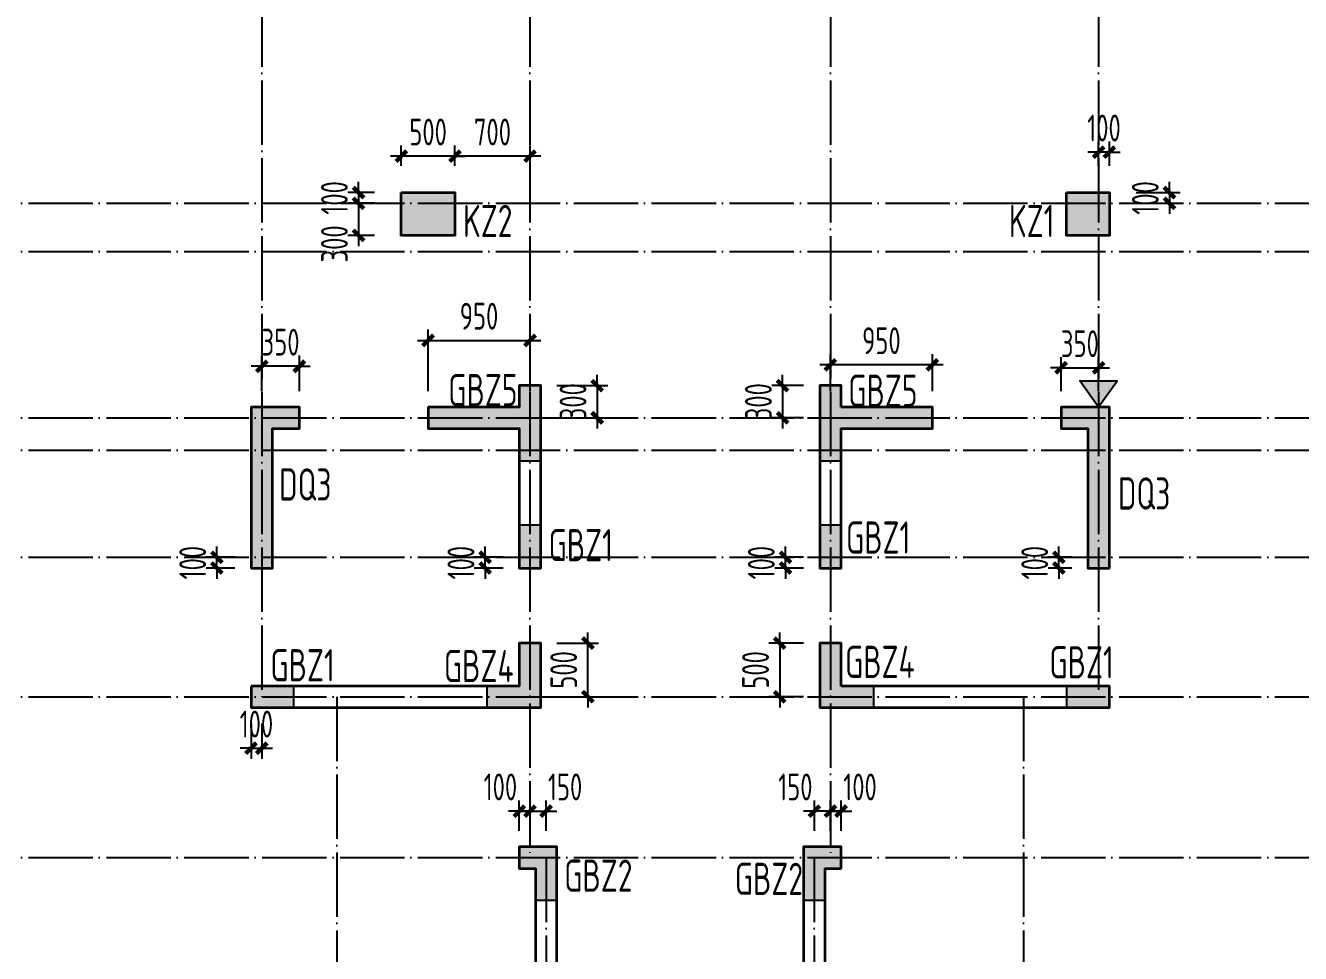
# Model space of a CAD drawing. Extents: x 393367 to 3005760, y 4998 to 826018.
# Drawn here: x 2386833 to 2398716, y 499984 to 508634 of the extents above; entities that cross this region are included whole.
import ezdxf

# ---------------------------------------------------------------- set-up
doc = ezdxf.new("R2010")
doc.units = 0
doc.header["$LTSCALE"] = 1000
doc.linetypes.add('DOTE', pattern=[2.42, 2, -0.2, 0.02, -0.2])
doc.linetypes.add('H1墙柱虚线', pattern=[2.8, 2, -0.8])
doc.layers.get('0').update_dxf_attribs({"linetype": 'CONTINUOUS'})
doc.layers.get('Defpoints').update_dxf_attribs({"linetype": 'CONTINUOUS'})
for name, color, linetype in [('COLU', 7, 'CONTINUOUS'), ('COLU_HATCH', 251, 'CONTINUOUS'), ('COLU_TH', 5, 'CONTINUOUS'), ('DIM', 3, 'CONTINUOUS'), ('DOTE', 8, 'DOTE'), ('S-WALL-WLINE2', 191, 'H1墙柱虚线'), ('S-砼墙', 150, 'CONTINUOUS'), ('TEXT', 7, 'CONTINUOUS'), ('WALL', 130, 'CONTINUOUS')]:
    doc.layers.add(name, color=color, linetype=linetype)
doc.styles.add('TSSD_Rein', font='Tssdeng.shx', dxfattribs={"width": 0.7, "bigfont": 'hztxt.shx'})
doc.dimstyles.new('TSSD_100_100$0', dxfattribs={"dimtxt": 250, "dimasz": 100, "dimexe": 100, "dimexo": 250, "dimgap": 100, "dimtad": 1, "dimdec": 0, "dimzin": 0, "dimdsep": 46, "dimtxsty": 'TSSD_Rein', "dimblk": 'ARCHTICK', "dimcen": 0, "dimdle": 100, "dimclrt": 7, "dimadec": 0, "dimazin": 0, "dimtfac": 1, "dimtdec": 0, "dimtix": 1, "dimtmove": 2, "dimatfit": 3, "dimldrblk": '_tsdbk', "dimfxl": 1, "dimtolj": 1, "dimtzin": 0, "dimarcsym": 0})

# ---------------------------------------------------------------- blocks, each defined once
blk = doc.blocks.new('_ArchTick')
at = {"color": 0, "linetype": 'ByBlock', "const_width": 0.4}
blk.add_lwpolyline([(-0.5, -0.5), (0.5, 0.5)], dxfattribs=at)
blk = doc.blocks.new('*D218')
at = {"layer": 'Defpoints', "color": 0, "transparency": 16777216}
for p in [(2394335, 501311), (2394335, 500877), (2394435, 500877)]:
    blk.add_point(p, dxfattribs=at)
at = {"layer": 'DIM', "color": 0, "lineweight": -2, "transparency": 16777216}
for p, q in [((2394335, 501127), (2394335, 501411)), ((2394435, 501127), (2394435, 501411)), ((2394335, 501311), (2394235, 501311)), ((2394435, 501311), (2394335, 501311)), ((2394435, 501311), (2394535, 501311))]:
    blk.add_line(p, q, dxfattribs=at)
at = {"layer": 'DIM', "color": 0, "lineweight": -2, "transparency": 16777216, "xscale": 100, "yscale": 100, "zscale": 100}
blk.add_blockref('_ArchTick', (2394335, 501311), dxfattribs=at)
at = {"layer": 'DIM', "color": 0, "lineweight": -2, "transparency": 16777216, "xscale": 100, "yscale": 100, "zscale": 100, "rotation": 180}
blk.add_blockref('_ArchTick', (2394435, 501311), dxfattribs=at)
at = {"layer": 'DIM', "color": 7, "transparency": 16777216, "insert": (2394611, 501536), "char_height": 250, "attachment_point": 5, "style": 'TSSD_Rein'}
blk.add_mtext('\\A1;100', dxfattribs=at)
blk = doc.blocks.new('_tsdbk')
blk.add_line((-1, 0), (0, 0))
at = {"const_width": 0.5}
blk.add_lwpolyline([(-0.7, -0.7), (0.7, 0.7)], dxfattribs=at)
blk = doc.blocks.new('*D219')
at = {"layer": 'Defpoints', "color": 0, "transparency": 16777216}
for p in [(2394185, 501311), (2394185, 500877), (2394335, 500877)]:
    blk.add_point(p, dxfattribs=at)
at = {"layer": 'DIM', "color": 0, "lineweight": -2, "transparency": 16777216}
for p, q in [((2394185, 501127), (2394185, 501411)), ((2394335, 501127), (2394335, 501411)), ((2394185, 501311), (2394085, 501311)), ((2394335, 501311), (2394185, 501311)), ((2394335, 501311), (2394435, 501311))]:
    blk.add_line(p, q, dxfattribs=at)
at = {"layer": 'DIM', "color": 0, "lineweight": -2, "transparency": 16777216, "xscale": 100, "yscale": 100, "zscale": 100}
blk.add_blockref('_ArchTick', (2394185, 501311), dxfattribs=at)
at = {"layer": 'DIM', "color": 0, "lineweight": -2, "transparency": 16777216, "xscale": 100, "yscale": 100, "zscale": 100, "rotation": 180}
blk.add_blockref('_ArchTick', (2394335, 501311), dxfattribs=at)
at = {"layer": 'DIM', "color": 7, "transparency": 16777216, "insert": (2394008, 501536), "char_height": 250, "attachment_point": 5, "style": 'TSSD_Rein'}
blk.add_mtext('\\A1;150', dxfattribs=at)
blk = doc.blocks.new('*D220')
at = {"layer": 'Defpoints', "color": 0, "transparency": 16777216}
for p in [(2391535, 501311), (2391435, 500877), (2391535, 500877)]:
    blk.add_point(p, dxfattribs=at)
at = {"layer": 'DIM', "color": 0, "lineweight": -2, "transparency": 16777216}
for p, q in [((2391435, 501127), (2391435, 501411)), ((2391535, 501127), (2391535, 501411)), ((2391435, 501311), (2391335, 501311)), ((2391435, 501311), (2391535, 501311)), ((2391535, 501311), (2391635, 501311))]:
    blk.add_line(p, q, dxfattribs=at)
at = {"layer": 'DIM', "color": 0, "lineweight": -2, "transparency": 16777216, "xscale": 100, "yscale": 100, "zscale": 100}
blk.add_blockref('_ArchTick', (2391435, 501311), dxfattribs=at)
at = {"layer": 'DIM', "color": 0, "lineweight": -2, "transparency": 16777216, "xscale": 100, "yscale": 100, "zscale": 100, "rotation": 180}
blk.add_blockref('_ArchTick', (2391535, 501311), dxfattribs=at)
at = {"layer": 'DIM', "color": 7, "transparency": 16777216, "insert": (2391259, 501536), "char_height": 250, "attachment_point": 5, "style": 'TSSD_Rein'}
blk.add_mtext('\\A1;100', dxfattribs=at)
blk = doc.blocks.new('*D221')
at = {"layer": 'Defpoints', "color": 0, "transparency": 16777216}
for p in [(2391685, 501311), (2391535, 500877), (2391685, 500877)]:
    blk.add_point(p, dxfattribs=at)
at = {"layer": 'DIM', "color": 0, "lineweight": -2, "transparency": 16777216}
for p, q in [((2391535, 501127), (2391535, 501411)), ((2391685, 501127), (2391685, 501411)), ((2391535, 501311), (2391435, 501311)), ((2391535, 501311), (2391685, 501311)), ((2391685, 501311), (2391785, 501311))]:
    blk.add_line(p, q, dxfattribs=at)
at = {"layer": 'DIM', "color": 0, "lineweight": -2, "transparency": 16777216, "xscale": 100, "yscale": 100, "zscale": 100}
blk.add_blockref('_ArchTick', (2391535, 501311), dxfattribs=at)
at = {"layer": 'DIM', "color": 0, "lineweight": -2, "transparency": 16777216, "xscale": 100, "yscale": 100, "zscale": 100, "rotation": 180}
blk.add_blockref('_ArchTick', (2391685, 501311), dxfattribs=at)
at = {"layer": 'DIM', "color": 7, "transparency": 16777216, "insert": (2391862, 501536), "char_height": 250, "attachment_point": 5, "style": 'TSSD_Rein'}
blk.add_mtext('\\A1;150', dxfattribs=at)
blk = doc.blocks.new('*D222')
at = {"layer": 'Defpoints', "color": 0, "transparency": 16777216}
for p in [(2388935, 502377), (2389035, 502377), (2389035, 501897)]:
    blk.add_point(p, dxfattribs=at)
at = {"layer": 'DIM', "color": 0, "lineweight": -2, "transparency": 16777216}
for p, q in [((2388935, 502127), (2388935, 501797)), ((2389035, 502127), (2389035, 501797)), ((2388935, 501897), (2388835, 501897)), ((2388935, 501897), (2389035, 501897)), ((2389035, 501897), (2389135, 501897))]:
    blk.add_line(p, q, dxfattribs=at)
at = {"layer": 'DIM', "color": 0, "lineweight": -2, "transparency": 16777216, "xscale": 100, "yscale": 100, "zscale": 100}
blk.add_blockref('_ArchTick', (2388935, 501897), dxfattribs=at)
at = {"layer": 'DIM', "color": 0, "lineweight": -2, "transparency": 16777216, "xscale": 100, "yscale": 100, "zscale": 100, "rotation": 180}
blk.add_blockref('_ArchTick', (2389035, 501897), dxfattribs=at)
at = {"layer": 'DIM', "color": 7, "transparency": 16777216, "insert": (2388985, 502122), "char_height": 250, "attachment_point": 5, "style": 'TSSD_Rein'}
blk.add_mtext('\\A1;100', dxfattribs=at)
blk = doc.blocks.new('*D229')
at = {"layer": 'Defpoints', "color": 0, "transparency": 16777216}
for p in [(2391116, 503677), (2391535, 503677), (2391535, 503577)]:
    blk.add_point(p, dxfattribs=at)
at = {"layer": 'DIM', "color": 0, "lineweight": -2, "transparency": 16777216}
for p, q in [((2391116, 503677), (2391116, 503777)), ((2391285, 503677), (2391016, 503677)), ((2391116, 503577), (2391116, 503677)), ((2391285, 503577), (2391016, 503577)), ((2391116, 503577), (2391116, 503477))]:
    blk.add_line(p, q, dxfattribs=at)
at = {"layer": 'DIM', "color": 0, "lineweight": -2, "transparency": 16777216, "xscale": 100, "yscale": 100, "zscale": 100}
for p, rotation in [((2391116, 503677), 270), ((2391116, 503577), 90)]:
    blk.add_blockref('_ArchTick', p, dxfattribs=dict(at, rotation=rotation))
at = {"layer": 'DIM', "color": 7, "transparency": 16777216, "insert": (2390891, 503627), "char_height": 250, "attachment_point": 5, "rotation": 90, "style": 'TSSD_Rein'}
blk.add_mtext('\\A1;100', dxfattribs=at)
blk = doc.blocks.new('*D230')
at = {"layer": 'Defpoints', "color": 0, "transparency": 16777216}
for p in [(2388616, 503677), (2389035, 503677), (2389035, 503577)]:
    blk.add_point(p, dxfattribs=at)
at = {"layer": 'DIM', "color": 0, "lineweight": -2, "transparency": 16777216}
for p, q in [((2388616, 503677), (2388616, 503777)), ((2388785, 503677), (2388516, 503677)), ((2388616, 503577), (2388616, 503677)), ((2388785, 503577), (2388516, 503577)), ((2388616, 503577), (2388616, 503477))]:
    blk.add_line(p, q, dxfattribs=at)
at = {"layer": 'DIM', "color": 0, "lineweight": -2, "transparency": 16777216, "xscale": 100, "yscale": 100, "zscale": 100}
for p, rotation in [((2388616, 503677), 270), ((2388616, 503577), 90)]:
    blk.add_blockref('_ArchTick', p, dxfattribs=dict(at, rotation=rotation))
at = {"layer": 'DIM', "color": 7, "transparency": 16777216, "insert": (2388391, 503627), "char_height": 250, "attachment_point": 5, "rotation": 90, "style": 'TSSD_Rein'}
blk.add_mtext('\\A1;100', dxfattribs=at)
blk = doc.blocks.new('*D231')
at = {"layer": 'Defpoints', "color": 0, "transparency": 16777216}
for p in [(2393916, 503677), (2394335, 503677), (2394335, 503577)]:
    blk.add_point(p, dxfattribs=at)
at = {"layer": 'DIM', "color": 0, "lineweight": -2, "transparency": 16777216}
for p, q in [((2393916, 503677), (2393916, 503777)), ((2394085, 503677), (2393816, 503677)), ((2393916, 503577), (2393916, 503677)), ((2394085, 503577), (2393816, 503577)), ((2393916, 503577), (2393916, 503477))]:
    blk.add_line(p, q, dxfattribs=at)
at = {"layer": 'DIM', "color": 0, "lineweight": -2, "transparency": 16777216, "xscale": 100, "yscale": 100, "zscale": 100}
for p, rotation in [((2393916, 503677), 270), ((2393916, 503577), 90)]:
    blk.add_blockref('_ArchTick', p, dxfattribs=dict(at, rotation=rotation))
at = {"layer": 'DIM', "color": 7, "transparency": 16777216, "insert": (2393691, 503627), "char_height": 250, "attachment_point": 5, "rotation": 90, "style": 'TSSD_Rein'}
blk.add_mtext('\\A1;100', dxfattribs=at)
blk = doc.blocks.new('*D232')
at = {"layer": 'Defpoints', "color": 0, "transparency": 16777216}
for p in [(2391535, 502877), (2392074, 502877), (2391535, 502377)]:
    blk.add_point(p, dxfattribs=at)
at = {"layer": 'DIM', "color": 0, "lineweight": -2, "transparency": 16777216}
for p, q in [((2392074, 502877), (2392074, 502977)), ((2391785, 502877), (2392174, 502877)), ((2392074, 502377), (2392074, 502877)), ((2391785, 502377), (2392174, 502377)), ((2392074, 502377), (2392074, 502277))]:
    blk.add_line(p, q, dxfattribs=at)
at = {"layer": 'DIM', "color": 0, "lineweight": -2, "transparency": 16777216, "xscale": 100, "yscale": 100, "zscale": 100}
for p, rotation in [((2392074, 502877), 270), ((2392074, 502377), 90)]:
    blk.add_blockref('_ArchTick', p, dxfattribs=dict(at, rotation=rotation))
at = {"layer": 'DIM', "color": 7, "transparency": 16777216, "insert": (2391849, 502627), "char_height": 250, "attachment_point": 5, "rotation": 90, "style": 'TSSD_Rein'}
blk.add_mtext('\\A1;500', dxfattribs=at)
blk = doc.blocks.new('*D233')
at = {"layer": 'Defpoints', "color": 0, "transparency": 16777216}
for p in [(2394335, 502877), (2393862, 502377), (2394335, 502377)]:
    blk.add_point(p, dxfattribs=at)
at = {"layer": 'DIM', "color": 0, "lineweight": -2, "transparency": 16777216}
for p, q in [((2393862, 502877), (2393862, 502977)), ((2394085, 502877), (2393762, 502877)), ((2393862, 502877), (2393862, 502377)), ((2394085, 502377), (2393762, 502377)), ((2393862, 502377), (2393862, 502277))]:
    blk.add_line(p, q, dxfattribs=at)
at = {"layer": 'DIM', "color": 0, "lineweight": -2, "transparency": 16777216, "xscale": 100, "yscale": 100, "zscale": 100}
for p, rotation in [((2393862, 502877), 270), ((2393862, 502377), 90)]:
    blk.add_blockref('_ArchTick', p, dxfattribs=dict(at, rotation=rotation))
at = {"layer": 'DIM', "color": 7, "transparency": 16777216, "insert": (2393637, 502627), "char_height": 250, "attachment_point": 5, "rotation": 90, "style": 'TSSD_Rein'}
blk.add_mtext('\\A1;500', dxfattribs=at)
blk = doc.blocks.new('*D234')
at = {"layer": 'Defpoints', "color": 0, "transparency": 16777216}
for p in [(2391535, 505699), (2390585, 504977), (2391535, 504977)]:
    blk.add_point(p, dxfattribs=at)
at = {"layer": 'DIM', "color": 0, "lineweight": -2, "transparency": 16777216}
for p, q in [((2390585, 505227), (2390585, 505799)), ((2391535, 505227), (2391535, 505799)), ((2390485, 505699), (2391635, 505699))]:
    blk.add_line(p, q, dxfattribs=at)
at = {"layer": 'DIM', "color": 0, "lineweight": -2, "transparency": 16777216, "xscale": 100, "yscale": 100, "zscale": 100, "rotation": 180}
blk.add_blockref('_ArchTick', (2390585, 505699), dxfattribs=at)
at = {"layer": 'DIM', "color": 0, "lineweight": -2, "transparency": 16777216, "xscale": 100, "yscale": 100, "zscale": 100}
blk.add_blockref('_ArchTick', (2391535, 505699), dxfattribs=at)
at = {"layer": 'DIM', "color": 7, "transparency": 16777216, "insert": (2391060, 505924), "char_height": 250, "attachment_point": 5, "style": 'TSSD_Rein'}
blk.add_mtext('\\A1;950', dxfattribs=at)
blk = doc.blocks.new('*D235')
at = {"layer": 'Defpoints', "color": 0, "transparency": 16777216}
for p in [(2391535, 505277), (2391535, 504977), (2392161, 504977)]:
    blk.add_point(p, dxfattribs=at)
at = {"layer": 'DIM', "color": 0, "lineweight": -2, "transparency": 16777216}
for p, q in [((2392161, 505277), (2392161, 505377)), ((2391785, 505277), (2392261, 505277)), ((2392161, 505277), (2392161, 504977)), ((2391785, 504977), (2392261, 504977)), ((2392161, 504977), (2392161, 504877))]:
    blk.add_line(p, q, dxfattribs=at)
at = {"layer": 'DIM', "color": 0, "lineweight": -2, "transparency": 16777216, "xscale": 100, "yscale": 100, "zscale": 100}
for p, rotation in [((2392161, 505277), 270), ((2392161, 504977), 90)]:
    blk.add_blockref('_ArchTick', p, dxfattribs=dict(at, rotation=rotation))
at = {"layer": 'DIM', "color": 7, "transparency": 16777216, "insert": (2391936, 505127), "char_height": 250, "attachment_point": 5, "rotation": 90, "style": 'TSSD_Rein'}
blk.add_mtext('\\A1;300', dxfattribs=at)
blk = doc.blocks.new('*D236')
at = {"layer": 'Defpoints', "color": 0, "transparency": 16777216}
for p in [(2394335, 505471), (2394335, 504977), (2395285, 504977)]:
    blk.add_point(p, dxfattribs=at)
at = {"layer": 'DIM', "color": 0, "lineweight": -2, "transparency": 16777216}
for p, q in [((2394335, 505227), (2394335, 505571)), ((2395285, 505227), (2395285, 505571)), ((2395385, 505471), (2394235, 505471))]:
    blk.add_line(p, q, dxfattribs=at)
at = {"layer": 'DIM', "color": 0, "lineweight": -2, "transparency": 16777216, "xscale": 100, "yscale": 100, "zscale": 100, "rotation": 180}
blk.add_blockref('_ArchTick', (2394335, 505471), dxfattribs=at)
at = {"layer": 'DIM', "color": 0, "lineweight": -2, "transparency": 16777216, "xscale": 100, "yscale": 100, "zscale": 100}
blk.add_blockref('_ArchTick', (2395285, 505471), dxfattribs=at)
at = {"layer": 'DIM', "color": 7, "transparency": 16777216, "insert": (2394810, 505696), "char_height": 250, "attachment_point": 5, "style": 'TSSD_Rein'}
blk.add_mtext('\\A1;950', dxfattribs=at)
blk = doc.blocks.new('*D237')
at = {"layer": 'Defpoints', "color": 0, "transparency": 16777216}
for p in [(2394335, 505277), (2393889, 504977), (2394335, 504977)]:
    blk.add_point(p, dxfattribs=at)
at = {"layer": 'DIM', "color": 0, "lineweight": -2, "transparency": 16777216}
for p, q in [((2393889, 505277), (2393889, 505377)), ((2394085, 505277), (2393789, 505277)), ((2393889, 505277), (2393889, 504977)), ((2394085, 504977), (2393789, 504977)), ((2393889, 504977), (2393889, 504877))]:
    blk.add_line(p, q, dxfattribs=at)
at = {"layer": 'DIM', "color": 0, "lineweight": -2, "transparency": 16777216, "xscale": 100, "yscale": 100, "zscale": 100}
for p, rotation in [((2393889, 505277), 270), ((2393889, 504977), 90)]:
    blk.add_blockref('_ArchTick', p, dxfattribs=dict(at, rotation=rotation))
at = {"layer": 'DIM', "color": 7, "transparency": 16777216, "insert": (2393664, 505127), "char_height": 250, "attachment_point": 5, "rotation": 90, "style": 'TSSD_Rein'}
blk.add_mtext('\\A1;300', dxfattribs=at)
blk = doc.blocks.new('*D238')
at = {"layer": 'Defpoints', "color": 0, "transparency": 16777216}
for p in [(2396835, 505443), (2396485, 504977), (2396835, 504977)]:
    blk.add_point(p, dxfattribs=at)
at = {"layer": 'DIM', "color": 0, "lineweight": -2, "transparency": 16777216}
for p, q in [((2396485, 505227), (2396485, 505543)), ((2396835, 505227), (2396835, 505543)), ((2396485, 505443), (2396385, 505443)), ((2396485, 505443), (2396835, 505443)), ((2396835, 505443), (2396935, 505443))]:
    blk.add_line(p, q, dxfattribs=at)
at = {"layer": 'DIM', "color": 0, "lineweight": -2, "transparency": 16777216, "xscale": 100, "yscale": 100, "zscale": 100}
blk.add_blockref('_ArchTick', (2396485, 505443), dxfattribs=at)
at = {"layer": 'DIM', "color": 0, "lineweight": -2, "transparency": 16777216, "xscale": 100, "yscale": 100, "zscale": 100, "rotation": 180}
blk.add_blockref('_ArchTick', (2396835, 505443), dxfattribs=at)
at = {"layer": 'DIM', "color": 7, "transparency": 16777216, "insert": (2396660, 505668), "char_height": 250, "attachment_point": 5, "style": 'TSSD_Rein'}
blk.add_mtext('\\A1;350', dxfattribs=at)
blk = doc.blocks.new('*D239')
at = {"layer": 'Defpoints', "color": 0, "transparency": 16777216}
for p in [(2389035, 505457), (2389035, 504977), (2389385, 504977)]:
    blk.add_point(p, dxfattribs=at)
at = {"layer": 'DIM', "color": 0, "lineweight": -2, "transparency": 16777216}
for p, q in [((2389035, 505227), (2389035, 505557)), ((2389385, 505227), (2389385, 505557)), ((2389035, 505457), (2388935, 505457)), ((2389385, 505457), (2389035, 505457)), ((2389385, 505457), (2389485, 505457))]:
    blk.add_line(p, q, dxfattribs=at)
at = {"layer": 'DIM', "color": 0, "lineweight": -2, "transparency": 16777216, "xscale": 100, "yscale": 100, "zscale": 100}
blk.add_blockref('_ArchTick', (2389035, 505457), dxfattribs=at)
at = {"layer": 'DIM', "color": 0, "lineweight": -2, "transparency": 16777216, "xscale": 100, "yscale": 100, "zscale": 100, "rotation": 180}
blk.add_blockref('_ArchTick', (2389385, 505457), dxfattribs=at)
at = {"layer": 'DIM', "color": 7, "transparency": 16777216, "insert": (2389210, 505682), "char_height": 250, "attachment_point": 5, "style": 'TSSD_Rein'}
blk.add_mtext('\\A1;350', dxfattribs=at)
blk = doc.blocks.new('*D209')
at = {"layer": 'Defpoints', "color": 0, "transparency": 16777216}
for p in [(2396464, 503677), (2396835, 503677), (2396835, 503577)]:
    blk.add_point(p, dxfattribs=at)
at = {"layer": 'DIM', "color": 0, "lineweight": -2, "transparency": 16777216}
for p, q in [((2396464, 503677), (2396464, 503777)), ((2396585, 503677), (2396364, 503677)), ((2396464, 503577), (2396464, 503677)), ((2396585, 503577), (2396364, 503577)), ((2396464, 503577), (2396464, 503477))]:
    blk.add_line(p, q, dxfattribs=at)
at = {"layer": 'DIM', "color": 0, "lineweight": -2, "transparency": 16777216, "xscale": 100, "yscale": 100, "zscale": 100}
for p, rotation in [((2396464, 503677), 270), ((2396464, 503577), 90)]:
    blk.add_blockref('_ArchTick', p, dxfattribs=dict(at, rotation=rotation))
at = {"layer": 'DIM', "color": 7, "transparency": 16777216, "insert": (2396239, 503627), "char_height": 250, "attachment_point": 5, "rotation": 90, "style": 'TSSD_Rein'}
blk.add_mtext('\\A1;100', dxfattribs=at)
blk = doc.blocks.new('*D273')
at = {"layer": 'Defpoints', "color": 0, "transparency": 16777216}
for p in [(2396835, 507453), (2396835, 507077), (2396935, 507077)]:
    blk.add_point(p, dxfattribs=at)
at = {"layer": 'DIM', "color": 0, "lineweight": -2, "transparency": 16777216}
for p, q in [((2396835, 507327), (2396835, 507553)), ((2396935, 507327), (2396935, 507553)), ((2396835, 507453), (2396735, 507453)), ((2396935, 507453), (2396835, 507453)), ((2396935, 507453), (2397035, 507453))]:
    blk.add_line(p, q, dxfattribs=at)
at = {"layer": 'DIM', "color": 0, "lineweight": -2, "transparency": 16777216, "xscale": 100, "yscale": 100, "zscale": 100}
blk.add_blockref('_ArchTick', (2396835, 507453), dxfattribs=at)
at = {"layer": 'DIM', "color": 0, "lineweight": -2, "transparency": 16777216, "xscale": 100, "yscale": 100, "zscale": 100, "rotation": 180}
blk.add_blockref('_ArchTick', (2396935, 507453), dxfattribs=at)
at = {"layer": 'DIM', "color": 7, "transparency": 16777216, "insert": (2396885, 507678), "char_height": 250, "attachment_point": 5, "style": 'TSSD_Rein'}
blk.add_mtext('\\A1;100', dxfattribs=at)
blk = doc.blocks.new('*D270')
at = {"layer": 'Defpoints', "color": 0, "transparency": 16777216}
for p in [(2396935, 507077), (2396935, 506977), (2397495, 506977)]:
    blk.add_point(p, dxfattribs=at)
at = {"layer": 'DIM', "color": 0, "lineweight": -2, "transparency": 16777216}
for p, q in [((2397185, 507077), (2397595, 507077)), ((2397495, 507077), (2397495, 507177)), ((2397495, 507077), (2397495, 506977)), ((2397185, 506977), (2397595, 506977)), ((2397495, 506977), (2397495, 506877))]:
    blk.add_line(p, q, dxfattribs=at)
at = {"layer": 'DIM', "color": 0, "lineweight": -2, "transparency": 16777216, "xscale": 100, "yscale": 100, "zscale": 100}
for p, rotation in [((2397495, 507077), 270), ((2397495, 506977), 90)]:
    blk.add_blockref('_ArchTick', p, dxfattribs=dict(at, rotation=rotation))
at = {"layer": 'DIM', "color": 7, "transparency": 16777216, "insert": (2397270, 507027), "char_height": 250, "attachment_point": 5, "rotation": 90, "style": 'TSSD_Rein'}
blk.add_mtext('\\A1;100', dxfattribs=at)
blk = doc.blocks.new('*D276')
at = {"layer": 'Defpoints', "color": 0, "transparency": 16777216}
for p in [(2390835, 507416), (2390835, 507077), (2391535, 507077)]:
    blk.add_point(p, dxfattribs=at)
at = {"layer": 'DIM', "color": 0, "lineweight": -2, "transparency": 16777216}
for p, q in [((2390835, 507327), (2390835, 507516)), ((2391535, 507327), (2391535, 507516)), ((2391635, 507416), (2390735, 507416))]:
    blk.add_line(p, q, dxfattribs=at)
at = {"layer": 'DIM', "color": 0, "lineweight": -2, "transparency": 16777216, "xscale": 100, "yscale": 100, "zscale": 100, "rotation": 180}
blk.add_blockref('_ArchTick', (2390835, 507416), dxfattribs=at)
at = {"layer": 'DIM', "color": 0, "lineweight": -2, "transparency": 16777216, "xscale": 100, "yscale": 100, "zscale": 100}
blk.add_blockref('_ArchTick', (2391535, 507416), dxfattribs=at)
at = {"layer": 'DIM', "color": 7, "transparency": 16777216, "insert": (2391185, 507641), "char_height": 250, "attachment_point": 5, "style": 'TSSD_Rein'}
blk.add_mtext('\\A1;700', dxfattribs=at)
blk = doc.blocks.new('*D277')
at = {"layer": 'Defpoints', "color": 0, "transparency": 16777216}
for p in [(2390335, 507416), (2390335, 507077), (2390835, 507077)]:
    blk.add_point(p, dxfattribs=at)
at = {"layer": 'DIM', "color": 0, "lineweight": -2, "transparency": 16777216}
for p, q in [((2390335, 507327), (2390335, 507516)), ((2390835, 507327), (2390835, 507516)), ((2390335, 507416), (2390235, 507416)), ((2390835, 507416), (2390335, 507416)), ((2390835, 507416), (2390935, 507416))]:
    blk.add_line(p, q, dxfattribs=at)
at = {"layer": 'DIM', "color": 0, "lineweight": -2, "transparency": 16777216, "xscale": 100, "yscale": 100, "zscale": 100}
blk.add_blockref('_ArchTick', (2390335, 507416), dxfattribs=at)
at = {"layer": 'DIM', "color": 0, "lineweight": -2, "transparency": 16777216, "xscale": 100, "yscale": 100, "zscale": 100, "rotation": 180}
blk.add_blockref('_ArchTick', (2390835, 507416), dxfattribs=at)
at = {"layer": 'DIM', "color": 7, "transparency": 16777216, "insert": (2390585, 507641), "char_height": 250, "attachment_point": 5, "style": 'TSSD_Rein'}
blk.add_mtext('\\A1;500', dxfattribs=at)
blk = doc.blocks.new('*D279')
at = {"layer": 'Defpoints', "color": 0, "transparency": 16777216}
for p in [(2390335, 507077), (2389937, 506977), (2390335, 506977)]:
    blk.add_point(p, dxfattribs=at)
at = {"layer": 'DIM', "color": 0, "lineweight": -2, "transparency": 16777216}
for p, q in [((2390085, 507077), (2389837, 507077)), ((2389937, 507077), (2389937, 507177)), ((2389937, 507077), (2389937, 506977)), ((2390085, 506977), (2389837, 506977)), ((2389937, 506977), (2389937, 506877))]:
    blk.add_line(p, q, dxfattribs=at)
at = {"layer": 'DIM', "color": 0, "lineweight": -2, "transparency": 16777216, "xscale": 100, "yscale": 100, "zscale": 100}
for p, rotation in [((2389937, 507077), 270), ((2389937, 506977), 90)]:
    blk.add_blockref('_ArchTick', p, dxfattribs=dict(at, rotation=rotation))
at = {"layer": 'DIM', "color": 7, "transparency": 16777216, "insert": (2389712, 507027), "char_height": 250, "attachment_point": 5, "rotation": 90, "style": 'TSSD_Rein'}
blk.add_mtext('\\A1;100', dxfattribs=at)
blk = doc.blocks.new('*D278')
at = {"layer": 'Defpoints', "color": 0, "transparency": 16777216}
for p in [(2390335, 506977), (2389937, 506677), (2390335, 506677)]:
    blk.add_point(p, dxfattribs=at)
at = {"layer": 'DIM', "color": 0, "lineweight": -2, "transparency": 16777216}
for p, q in [((2389937, 507077), (2389937, 506577)), ((2390085, 506977), (2389837, 506977)), ((2390085, 506677), (2389837, 506677))]:
    blk.add_line(p, q, dxfattribs=at)
at = {"layer": 'DIM', "color": 0, "lineweight": -2, "transparency": 16777216, "xscale": 100, "yscale": 100, "zscale": 100}
for p, rotation in [((2389937, 506977), 90), ((2389937, 506677), 270)]:
    blk.add_blockref('_ArchTick', p, dxfattribs=dict(at, rotation=rotation))
at = {"layer": 'DIM', "color": 7, "transparency": 16777216, "insert": (2389712, 506598), "char_height": 250, "attachment_point": 5, "rotation": 90, "style": 'TSSD_Rein'}
blk.add_mtext('\\A1;300', dxfattribs=at)

msp = doc.modelspace()

# ---------------------------------------------------------------- hatches: boundary and pattern name
at = {"layer": 'COLU_HATCH'}
for points in [[(2390335.04735, 507076.93854), (2390835.04735, 507076.93854), (2390835.04735, 506676.93854), (2390335.04735, 506676.93854)], [(2396535.06227, 507076.99086), (2396935.06227, 507076.99086), (2396935.06227, 506676.99086), (2396535.06227, 506676.99086)], [(2391435.04921, 504876.94405), (2391435.0546, 504576.94405), (2391635.05773, 504576.94702), (2391635.04735, 505276.99152), (2391435.04735, 505276.99152), (2391435.04735, 505076.94405), (2390585.05284, 505076.99086), (2390585.04182, 504876.99086)], [(2394435.04736, 505076.99086), (2394435.04736, 505276.99152), (2394235.04736, 505276.99152), (2394235.05774, 504576.98789), (2394435.05461, 504576.99086), (2394435.04922, 504876.99086), (2395285.04737, 504876.99086), (2395285.04737, 505076.99086)], [(2389134.94965, 504876.99086), (2389134.94965, 503576.9906), (2388934.94966, 503576.9906), (2388934.94967, 505076.99086), (2389385.04712, 505076.99086), (2389385.04712, 504876.99086)], [(2396735.14513, 504876.99086), (2396485.04737, 504876.99086), (2396485.04737, 505076.99086), (2396935.14513, 505076.99086), (2396935.14513, 503576.9907), (2396735.14513, 503576.9907)], [(2391435.06538, 503976.93667), (2391435.07257, 503576.93667), (2391635.07257, 503576.94041), (2391635.06664, 503976.94041)], [(2394235.06664, 503976.98899), (2394235.07258, 503576.98899), (2394435.07258, 503576.99273), (2394435.06539, 503976.99273)], [(2391434.95098, 502476.9906), (2391434.95098, 502876.9906), (2391634.95098, 502876.9906), (2391634.95098, 502276.9906), (2391134.95098, 502276.9906), (2391134.95098, 502476.9906)], [(2394435.14373, 502476.9906), (2394735.14373, 502476.9906), (2394735.14373, 502276.9906), (2394235.14373, 502276.9906), (2394235.14373, 502876.9906), (2394435.14373, 502876.9906)], [(2388934.95326, 502476.9906), (2388934.95326, 502276.9906), (2389334.95326, 502276.9906), (2389334.95326, 502476.9906)], [(2396535.14145, 502276.9906), (2396935.14145, 502276.9906), (2396935.14145, 502476.9906), (2396535.14145, 502476.9906)], [(2391584.94917, 500776.94313), (2391434.95988, 500776.93599), (2391434.93846, 500976.93599), (2391784.94917, 500976.92885), (2391784.94917, 500476.94313), (2391584.94917, 500476.94313)], [(2394285.14553, 500776.94652), (2394285.14553, 500476.94652), (2394085.14553, 500476.94652), (2394085.14553, 500976.94578), (2394435.14516, 500976.94707), (2394435.1459, 500776.94707)]]:
    msp.add_hatch(color=256, dxfattribs=at).paths.add_polyline_path(points)
at = {"layer": 'S-WALL-WLINE2'}
msp.add_hatch(color=256, dxfattribs=at).paths.add_polyline_path([(2397009.75935, 505320.66072), (2396834.75935, 505076.99086), (2396659.75935, 505320.66072)])

# ---------------------------------------------------------------- linework, layer by layer
at = {"layer": 'COLU', "lineweight": 35}
for points in [[(2390335.04735, 507076.93854), (2390835.04735, 507076.93854), (2390835.04735, 506676.93854), (2390335.04735, 506676.93854)], [(2396535.06227, 507076.99086), (2396935.06227, 507076.99086), (2396935.06227, 506676.99086), (2396535.06227, 506676.99086)]]:
    msp.add_lwpolyline(points, close=True, dxfattribs=at)
at = {"layer": 'COLU_TH'}
for points in [[(2391435.04921, 504876.94405), (2391435.0546, 504576.94405), (2391635.05773, 504576.94702), (2391635.04735, 505276.99152), (2391435.04735, 505276.99152), (2391435.04735, 505076.94405), (2390585.05284, 505076.99086), (2390585.04182, 504876.99086)], [(2394435.04736, 505076.99086), (2394435.04736, 505276.99152), (2394235.04736, 505276.99152), (2394235.05774, 504576.98789), (2394435.05461, 504576.99086), (2394435.04922, 504876.99086), (2395285.04737, 504876.99086), (2395285.04737, 505076.99086)], [(2389134.94965, 504876.99086), (2389134.94965, 503576.9906), (2388934.94966, 503576.9906), (2388934.94967, 505076.99086), (2389385.04712, 505076.99086), (2389385.04712, 504876.99086)], [(2396735.14513, 504876.99086), (2396485.04737, 504876.99086), (2396485.04737, 505076.99086), (2396935.14513, 505076.99086), (2396935.14513, 503576.9907), (2396735.14513, 503576.9907)], [(2391435.06538, 503976.93667), (2391435.07257, 503576.93667), (2391635.07257, 503576.94041), (2391635.06664, 503976.94041)], [(2394235.06664, 503976.98899), (2394235.07258, 503576.98899), (2394435.07258, 503576.99273), (2394435.06539, 503976.99273)], [(2391434.95098, 502476.9906), (2391434.95098, 502876.9906), (2391634.95098, 502876.9906), (2391634.95098, 502276.9906), (2391134.95098, 502276.9906), (2391134.95098, 502476.9906)], [(2394435.14373, 502476.9906), (2394735.14373, 502476.9906), (2394735.14373, 502276.9906), (2394235.14373, 502276.9906), (2394235.14373, 502876.9906), (2394435.14373, 502876.9906)], [(2388934.95326, 502476.9906), (2388934.95326, 502276.9906), (2389334.95326, 502276.9906), (2389334.95326, 502476.9906)], [(2396535.14145, 502276.9906), (2396935.14145, 502276.9906), (2396935.14145, 502476.9906), (2396535.14145, 502476.9906)], [(2391584.94917, 500776.94313), (2391434.95988, 500776.93599), (2391434.93846, 500976.93599), (2391784.94917, 500976.92885), (2391784.94917, 500476.94313), (2391584.94917, 500476.94313)], [(2394285.14553, 500776.94652), (2394285.14553, 500476.94652), (2394085.14553, 500476.94652), (2394085.14553, 500976.94578), (2394435.14516, 500976.94707), (2394435.1459, 500776.94707)]]:
    msp.add_lwpolyline(points, close=True, dxfattribs=at)
at = {"layer": 'DOTE', "linetype": 'DOTE', "ltscale": 0.3}
for p, q in [((2389034.75935, 511026.98994), (2389034.75935, 502376.98994)), ((2391534.75935, 511026.98994), (2391534.75935, 500876.98994)), ((2394334.75935, 511026.98994), (2394334.75935, 500876.98994)), ((2396834.75935, 511026.98994), (2396834.75935, 502376.98994)), ((2349834.75935, 506976.98994), (2408634.75935, 506976.98994)), ((2349834.75935, 506526.98994), (2408634.75935, 506526.98994)), ((2349834.75935, 504976.98994), (2408634.75935, 504976.98994)), ((2349834.75935, 504676.98994), (2408634.75935, 504676.98994)), ((2349834.75935, 503676.98994), (2408634.75935, 503676.98994)), ((2349834.75935, 502376.98994), (2408634.75935, 502376.98994)), ((2389734.75935, 502376.98994), (2389734.75935, 492476.98994)), ((2396134.75935, 502376.98994), (2396134.75935, 492476.98994)), ((2349834.75935, 500876.98994), (2408634.75935, 500876.98994)), ((2391684.75935, 500876.98994), (2391684.75935, 498776.98994)), ((2394184.75935, 500876.98994), (2394184.75935, 498776.98994))]:
    msp.add_line(p, q, dxfattribs=at)
at = {"layer": 'S-砼墙', "color": 150, "lineweight": 35}
for points in [[(2390585.05284, 505076.99086), (2390585.04182, 504876.99086), (2391435.04921, 504876.94405), (2391435.07257, 503576.93667), (2391635.07257, 503576.94041), (2391635.04735, 505276.99152), (2391435.04735, 505276.99152), (2391435.04735, 505076.94405)], [(2394435.04736, 505076.99086), (2394435.04736, 505276.99152), (2394235.04736, 505276.99152), (2394235.07258, 503576.98899), (2394435.07258, 503576.99273), (2394435.04922, 504876.99086), (2395285.04737, 504876.99086), (2395285.04737, 505076.99086)], [(2388934.94966, 503576.9906), (2389134.94966, 503576.99077), (2389134.94965, 504876.99086), (2389385.04712, 504876.99086), (2389385.04712, 505076.99086), (2388934.94967, 505076.99086)], [(2396935.14513, 503576.9907), (2396935.14513, 505076.99086), (2396485.04737, 505076.99086), (2396485.04737, 504876.99086), (2396735.14513, 504876.99086), (2396735.14513, 503576.9907)], [(2388934.95326, 502476.9906), (2388934.95326, 502276.9906), (2391634.95098, 502276.9906), (2391634.95098, 502876.9906), (2391434.95098, 502876.9906), (2391434.95098, 502476.9906)], [(2394435.14373, 502476.9906), (2394435.14373, 502876.9906), (2394235.14373, 502876.9906), (2394235.14373, 502276.9906), (2396935.14145, 502276.9906), (2396935.14145, 502476.9906)], [(2391584.94917, 498676.99389), (2391984.94917, 498676.99389), (2391984.94917, 498876.99389), (2391784.94917, 498876.99389), (2391784.94917, 500976.92885), (2391434.93846, 500976.93599), (2391434.95988, 500776.93599), (2391584.94917, 500776.94313)], [(2394435.1459, 500776.94707), (2394435.14516, 500976.94707), (2394085.14553, 500976.94578), (2394085.14553, 498876.99389), (2393885.14553, 498876.99389), (2393885.14553, 498676.99389), (2394285.14553, 498676.99389), (2394285.14553, 500776.94652)]]:
    msp.add_lwpolyline(points, close=True, dxfattribs=at)
at = {"layer": 'WALL', "color": 0, "linetype": 'ByBlock'}
msp.add_lwpolyline([(2397009.75935, 505320.66072), (2396834.75935, 505076.99086), (2396659.75935, 505320.66072), (2397009.75935, 505320.66072)], close=True, dxfattribs=at)

# ---------------------------------------------------------------- texts
at = {"layer": 'TEXT', "color": 230, "style": 'TSSD_Rein', "width": 0.7}
for s, p in [('KZ2', (2390910.58918, 506661.40934)), ('KZ1', (2395998.74366, 506661.40934)), ('DQ3', (2389196.2775, 504205.68319)), ('DQ3', (2397014.74937, 504121.91277))]:
    msp.add_text(s, height=300, dxfattribs=at).set_placement(p)
at = {"layer": 'TEXT', "style": 'TSSD_Rein', "width": 0.7}
for s, p in [('GBZ5', (2390773.28184, 505085.41393)), ('GBZ5', (2394501.52287, 505078.89518)), ('GBZ1', (2394480.01847, 503711.21795)), ('GBZ1', (2391708.25545, 503640.20165)), ('GBZ1', (2389115.5196, 502520.82638)), ('GBZ4', (2390732.4258, 502513.26406)), ('GBZ4', (2394470.98533, 502551.91017)), ('GBZ1', (2396376.10917, 502548.17162)), ('GBZ2', (2391854.06511, 500559.02985)), ('GBZ2', (2393443.63963, 500529.51858))]:
    msp.add_text(s, height=300, dxfattribs=at).set_placement(p)

# ---------------------------------------------------------------- dimensions: what is measured, and where the dimension line sits
at = {"layer": 'DIM'}
for base, p1, p2, angle, picture, middle in [((2390334.66109, 507415.97938), (2390834.66109, 507076.93854), (2390334.66109, 507076.93854), 180, '*D277', (2390584.66109, 507640.97938)), ((2390834.66109, 507415.97938), (2391534.75935, 507076.93854), (2390834.66109, 507076.93854), 180, '*D276', (2391184.71022, 507640.97938)), ((2396834.75935, 507453.36344), (2396934.67601, 507076.99086), (2396834.75935, 507076.99086), 180, '*D273', (2396884.71768, 507678.36344)), ((2389936.70901, 506976.98994), (2390335.43361, 507076.93854), (2390335.43361, 506976.98994), 90, '*D279', (2389711.70901, 507026.96424)), ((2397495.47614, 506976.98994), (2396934.67601, 507076.99086), (2396934.67601, 506976.98994), 90, '*D270', (2397270.47614, 507026.9904)), ((2392160.90005, 504976.94314), (2391534.95283, 505276.94471), (2391534.95283, 504976.94314), 90, '*D235', (2391935.90005, 505126.94392)), ((2393889.17855, 504976.94405), (2394334.95283, 505276.94471), (2394334.95283, 504976.94405), 90, '*D237', (2393664.17855, 505126.94438)), ((2388615.73673, 503676.94297), (2389034.95283, 503576.94389), (2389034.95283, 503676.94297), 90, '*D230', (2388390.73673, 503626.94343)), ((2391115.73673, 503676.94313), (2391534.95283, 503576.94405), (2391534.95283, 503676.94313), 90, '*D229', (2390890.73673, 503626.94359)), ((2393915.80977, 503676.89081), (2394335.02587, 503576.89173), (2394335.02587, 503676.89081), 90, '*D231', (2393690.80977, 503626.89127)), ((2396463.97641, 503676.94313), (2396834.95283, 503576.94396), (2396834.95283, 503676.94313), 90, '*D209', (2396238.97641, 503626.94355)), ((2392073.64363, 502876.94379), (2391534.95471, 502376.94313), (2391534.95471, 502876.94379), 90, '*D232', (2391848.64363, 502626.94346)), ((2393861.90365, 502376.94313), (2394334.95283, 502876.94379), (2394334.95283, 502376.94313), 90, '*D233', (2393636.90365, 502626.94346))]:
    dim = msp.add_linear_dim(base=base, p1=p1, p2=p2, angle=angle, dimstyle='TSSD_100_100$0', dxfattribs=at)
    dim.commit()
    dim.dimension.update_dxf_attribs({"geometry": picture, "text_midpoint": middle})
for base, p1, p2, angle, picture, middle in [((2389936.70901, 506676.93854), (2390335.43361, 506976.98994), (2390335.43361, 506676.93854), 90, '*D278', (2389711.70901, 506597.90038)), ((2391534.95283, 501310.5971), (2391434.76914, 500876.94313), (2391534.95283, 500876.94313), 180, '*D220', (2391258.87575, 501535.5971)), ((2391684.95283, 501310.5971), (2391534.95283, 500876.94313), (2391684.95283, 500876.94313), 180, '*D221', (2391861.54676, 501535.5971))]:
    dim = msp.add_linear_dim(base=base, p1=p1, p2=p2, angle=angle, dimstyle='TSSD_100_100$0', dxfattribs=at)
    dim.commit()
    dim.dimension.update_dxf_attribs({"geometry": picture, "text_midpoint": middle, "dimtype": 160})
for base, p1, p2, picture, middle in [((2391534.95283, 505699.43016), (2390585.05106, 504976.94314), (2391534.95283, 504976.94314), '*D234', (2391060.00195, 505924.43016)), ((2389034.95283, 505456.99623), (2389385.05106, 504976.94405), (2389034.95283, 504976.94405), '*D239', (2389210.00195, 505681.99623)), ((2394334.95283, 505470.57001), (2395285.05111, 504976.94405), (2394334.95283, 504976.94405), '*D236', (2394810.00197, 505695.57001)), ((2396834.95283, 505443.11648), (2396485.05132, 504976.94405), (2396834.95283, 504976.94405), '*D238', (2396660.00207, 505668.11648)), ((2389034.95283, 501896.88664), (2388934.95699, 502376.94379), (2389034.95283, 502376.94379), '*D222', (2388984.95491, 502121.88664))]:
    dim = msp.add_linear_dim(base=base, p1=p1, p2=p2, dimstyle='TSSD_100_100$0', dxfattribs=at)
    dim.commit()
    dim.dimension.update_dxf_attribs({"geometry": picture, "text_midpoint": middle})
for base, p1, p2, picture, middle in [((2394184.95283, 501310.5971), (2394334.95283, 500876.94313), (2394184.95283, 500876.94313), '*D219', (2394008.35889, 501535.5971)), ((2394334.95283, 501310.5971), (2394435.13651, 500876.94313), (2394334.95283, 500876.94313), '*D218', (2394611.02991, 501535.5971))]:
    dim = msp.add_linear_dim(base=base, p1=p1, p2=p2, dimstyle='TSSD_100_100$0', dxfattribs=at)
    dim.commit()
    dim.dimension.update_dxf_attribs({"geometry": picture, "text_midpoint": middle, "dimtype": 160})

doc.saveas('drawing.dxf')
